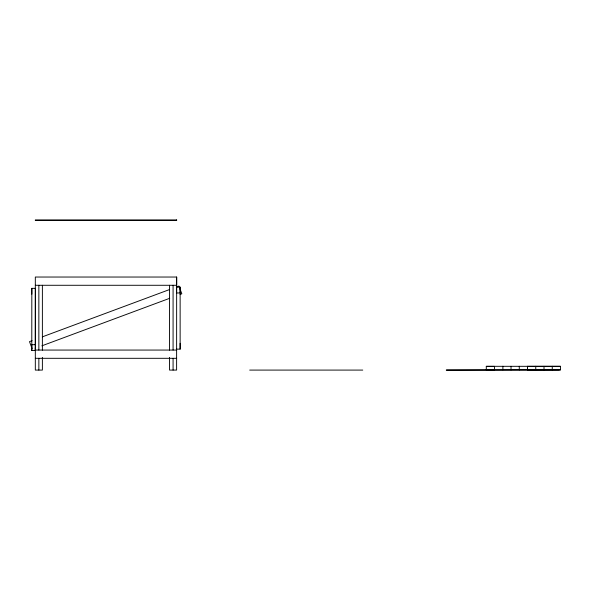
<?xml version="1.0" encoding="UTF-8"?>
<svg xmlns="http://www.w3.org/2000/svg" width="590" height="590" viewBox="0 0 590 590"><rect width="100%" height="100%" fill="white"/><g stroke="black" fill="none" stroke-linecap="round" stroke-linejoin="round"><path stroke-width="0.89" d="M31.786 350.512L31.823 288.333L35.363 288.333L35.319 350.512L31.786 350.512L31.786 344.693L35.319 344.693M35.319 350.512L35.319 347.783M42.384 357.4L42.384 370.085L35.319 370.085L35.319 277.034L176.661 277.034L176.661 285.28L35.319 285.28M176.609 349.132L180.142 349.132L180.142 343.292M180.142 287.131L180.142 292.972L176.602 292.972L176.609 287.131L180.142 287.131L180.142 349.132M535.764 369.871L535.764 366.316M552.255 369.871L552.255 366.316M559.32 369.849L446.247 370.085L560.5 369.871L560.5 366.316L486.293 366.316L486.293 369.878L494.649 369.79M502.894 366.257L502.894 369.79M32.089 340.673L29.5 341.64L32.052 348.506M42.458 336.816L169.441 289.594M176.351 287.028L178.94 286.062L181.816 293.791L180.083 294.432M41.875 345.829L169.721 298.289M35.319 350.062L176.661 350.062M35.319 358.307L176.661 358.307M486.293 366.346L494.538 366.346L494.538 369.878M560.5 369.849L527.519 369.849L527.519 366.316L560.5 366.316M249.688 370.085L362.754 370.085M31.823 288.333L31.831 294.152M544.01 366.316L544.01 369.849M527.519 366.316L527.519 369.849M519.274 366.316L519.274 369.849M511.029 366.316L511.029 369.849M176.661 277.034L176.609 370.085L169.544 370.085L169.544 357.4M173.077 285.28L173.077 350.062M173.077 358.307L173.077 370.085M169.544 285.28L169.544 350.158M42.384 285.28L42.384 350.158M38.852 285.28L38.852 350.062M38.852 358.307L38.852 370.085M176.661 219.915L35.319 219.915L35.319 220.505L176.661 220.505L176.661 219.915"/></g></svg>
